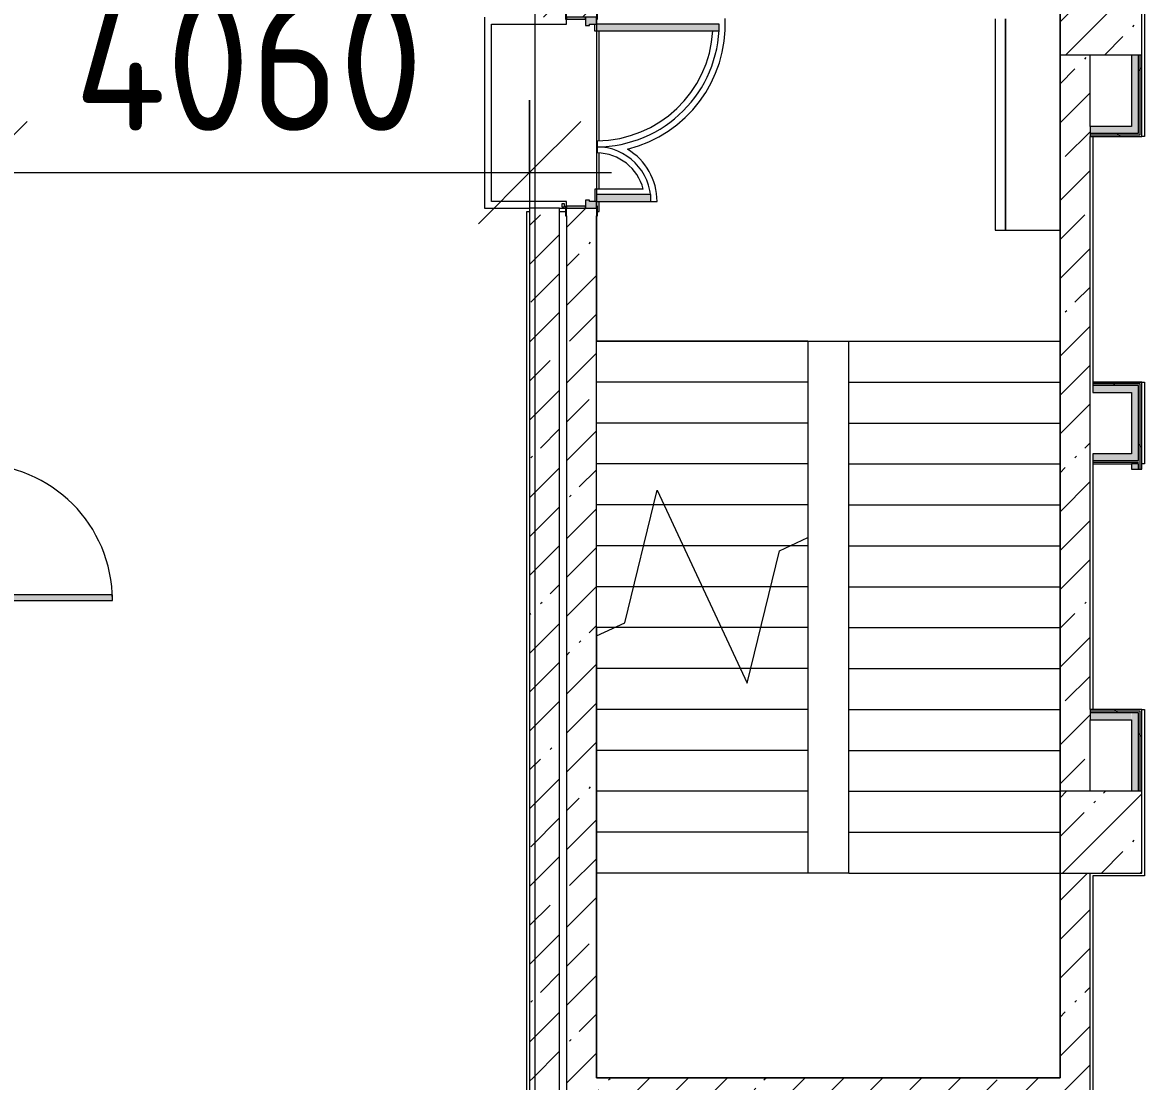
# Model space of a CAD drawing. Header units: millimetres. Extents: x 81368 to 286493, y -8553 to 29000.
# Drawn here: x 194033 to 202263, y 15172 to 22937 of the extents above; entities that cross this region are included whole.
import ezdxf

# ---------------------------------------------------------------- set-up
doc = ezdxf.new("R2010")
doc.units = ezdxf.units.MM
for name, color, linetype, lineweight in [('A-ANNO-DIMS', 7, 'Continuous', 9), ('A-ANNO-DIMS-500', 7, 'Continuous', 9), ('A-WALL', 7, 'Continuous', 9), ('A-WALL-6', 7, 'Continuous', 5), ('I-WALL-6', 7, 'Continuous', 5), ('S-COLS-1', 7, 'Continuous', 5), ('S-STRS-1', 7, 'Continuous', 5), ('S-STRS-MBND-1', 7, 'Continuous', 5), ('Оси', 7, 'Continuous', 9)]:
    doc.layers.add(name, color=color, linetype=linetype, lineweight=lineweight)
for name, color, linetype, lineweight, true_color in [('A-DOOR-5', 7, 'Continuous', 5, 0xe2e2e2), ('A-DOOR-6', 7, 'Continuous', 5, 0xaaaaaa), ('A-DOOR-FRAM-4', 7, 'Continuous', 5, 0xe2e2e2), ('A-DOOR-FRAM-5', 7, 'Continuous', 5, 0xaaaaaa), ('A-FLOR-3', 7, 'Continuous', 5, 0xaaaaaa), ('I-WALL-4', 7, 'Continuous', 5, 0xe7e7e7)]:
    doc.layers.add(name, color=color, linetype=linetype, lineweight=lineweight, true_color=true_color)
doc.styles.add('ISOCPEUR_2', font='isocpeur.ttf', dxfattribs={"width": 0.9, "height": 1000})
doc.dimstyles.new('ISO-2_0_0_9К_Средний_округл2_2', dxfattribs={"dimscale": 304.8, "dimtxt": 995.981176, "dimasz": 2.46063, "dimexe": 1.968504, "dimexo": 0, "dimgap": 0, "dimtad": 1, "dimdec": 0, "dimrnd": 10, "dimzin": 0, "dimdsep": 46, "dimtxsty": 'ISOCPEUR_2', "dimblk1": 'OBLIQUE', "dimblk2": 'OBLIQUE', "dimsah": 1, "dimcen": 0.09, "dimdle": 1.968504, "dimazin": 0, "dimtfac": 1, "dimtdec": 4, "dimtix": 1, "dimtmove": 0, "dimatfit": 3, "dimfxl": 1, "dimtvp": 1, "dimtolj": 1, "dimtzin": 0, "dimarcsym": 2})
pattern_1 = [(45, (159482.88, 0), (-285.123, 285.123), []), (45, (159768, 0), (-285.123, 285.123), [504.031, -100.806, 16.764, -84.042])]
pattern_2 = [(45, (159482.9, 0), (-530.33, 530.33), []), (135, (159482.9, 0), (-530.33, -530.33), [])]

# ---------------------------------------------------------------- blocks, each defined once
blk = doc.blocks.new('BSC_Колонна _Прямоугольная - 600х600-V65-1_2_3_птичка')
at = {"layer": 'S-COLS-1'}
h = blk.add_hatch(dxfattribs=at)
h.set_pattern_fill('FP_113', color=256, style=0, pattern_type=2)
h.set_pattern_definition([(45, (-42460, -17000), (-285.123, 285.123), []), (45, (-42174.88, -17000), (-285.123, 285.123), [504.031, -100.806, 16.764, -84.042])])
h.paths.add_polyline_path([(-60, -300), (300, -300), (300, 300), (-300, 300), (-300, -300)])
for p, q in [((300, 300), (-300, 300)), ((-300, 300), (-300, -300)), ((300, -300), (300, 300)), ((-300, -300), (300, -300))]:
    blk.add_line(p, q, dxfattribs=at)
blk = doc.blocks.new('BSC_Колонна _Прямоугольная - 600х600-V66-1_2_3_птичка')
at = {"layer": 'S-COLS-1'}
h = blk.add_hatch(dxfattribs=at)
h.set_pattern_fill('FP_114', color=256, style=0, pattern_type=2)
h.set_pattern_definition([(45, (-42460, -23000), (-285.123, 285.123), []), (45, (-42174.88, -23000), (-285.123, 285.123), [504.031, -100.806, 16.764, -84.042])])
h.paths.add_polyline_path([(300, -300), (300, 300), (-300, 300), (-300, -300), (172.1, -300)])
for p, q in [((300, 300), (-300, 300)), ((-300, 300), (-300, -300)), ((300, -300), (300, 300)), ((-300, -300), (300, -300))]:
    blk.add_line(p, q, dxfattribs=at)
blk = doc.blocks.new('110_Дверь_СКБ_2Ст - Д-1 Лестничная клетка EIS60-V112-1_2_3_птичка')
at = {"layer": 'A-DOOR-5'}
for points in [[(-587.5, 264.2), (-587.5, 1010), (-637.5, 1010), (-637.5, 110), (-587.5, 110)], [(662.5, 264.2), (662.5, 510), (612.5, 510), (612.5, 110), (662.5, 110)], [(712.5, -110), (712.5, 30), (697.5, 30), (697.5, -110)]]:
    blk.add_hatch(color=256, dxfattribs=at).paths.add_polyline_path(points)
h = blk.add_hatch(color=256, dxfattribs=at)
h.paths.add_polyline_path([(712.5, 98.9), (712.5, 110), (662.5, 110), (662.5, 60), (652.5, 60), (652.5, 30), (712.5, 30)])
h.paths.add_polyline_path([(-627.5, 50), (-627.5, 60), (-637.5, 60), (-637.5, 110), (-687.5, 110), (-687.5, 30), (-627.5, 30)])
at = {"layer": 'A-DOOR-FRAM-4'}
for points in [[(-672.5, 118), (-742.5, 118), (-742.5, 110), (-672.5, 110)], [(767.5, 110), (767.5, 118), (697.5, 118), (697.5, 110), (712.5, 110)], [(-672.5, 30), (-687.5, 30), (-687.5, -110), (-672.5, -110)], [(-672.5, -118), (-672.5, -110), (-742.5, -110), (-742.5, -118), (-686.8, -118)], [(767.5, -110), (697.5, -110), (697.5, -118), (767.5, -118)]]:
    blk.add_hatch(color=256, dxfattribs=at).paths.add_polyline_path(points)
at = {"layer": 'A-DOOR-6'}
for p, q in [((-637.5, 1010), (-637.5, 110)), ((-587.5, 1010), (-637.5, 1010)), ((-587.5, 110), (-587.5, 1010)), ((662.5, 510), (612.5, 510)), ((612.5, 510), (612.5, 110)), ((662.5, 110), (662.5, 510)), ((-637.5, 110), (-587.5, 110)), ((612.5, 110), (662.5, 110))]:
    blk.add_line(p, q, dxfattribs=at)
for centre, radius, start, end in [((-637.5, 110), 900, 0, 90), ((662.5, 110), 400, 90, 180)]:
    blk.add_arc(centre, radius, start, end, dxfattribs=at)
at = {"layer": 'A-DOOR-FRAM-5'}
for p, q in [((-672.5, 118), (-742.5, 118)), ((-742.5, 118), (-742.5, 110)), ((-742.5, 110), (-672.5, 110)), ((-637.5, 110), (-687.5, 110)), ((-687.5, 110), (-687.5, 30)), ((-672.5, 110), (-672.5, 118)), ((-637.5, 60), (-637.5, 110)), ((662.5, 110), (662.5, 60)), ((712.5, 110), (662.5, 110)), ((767.5, 118), (697.5, 118)), ((697.5, 118), (697.5, 110)), ((697.5, 110), (767.5, 110)), ((712.5, 30), (712.5, 110)), ((767.5, 110), (767.5, 118)), ((-687.5, 30), (-627.5, 30)), ((-672.5, 30), (-687.5, 30)), ((-687.5, 30), (-687.5, -110)), ((-672.5, -110), (-672.5, 30)), ((-627.5, 60), (-637.5, 60)), ((-627.5, 30), (-627.5, 60)), ((662.5, 60), (652.5, 60)), ((652.5, 60), (652.5, 30)), ((652.5, 30), (712.5, 30)), ((712.5, 30), (697.5, 30)), ((697.5, 30), (697.5, -110)), ((712.5, -110), (712.5, 30)), ((-672.5, -110), (-742.5, -110)), ((-742.5, -110), (-742.5, -118)), ((-742.5, -118), (-672.5, -118)), ((-687.5, -110), (-672.5, -110)), ((-672.5, -118), (-672.5, -110)), ((697.5, -110), (712.5, -110)), ((767.5, -110), (697.5, -110)), ((697.5, -110), (697.5, -118)), ((697.5, -118), (767.5, -118)), ((767.5, -118), (767.5, -110))]:
    blk.add_line(p, q, dxfattribs=at)
blk = doc.blocks.new('110_Дверь_СКБ_1Ст_Внутренняя1 - Д-4к_п__1100x2100h_Артистические EI30-23988509-1_2_3_птичка')
at = {"layer": 'A-DOOR-5'}
h = blk.add_hatch(color=256, dxfattribs=at)
h.paths.add_polyline_path([(537.5, 20), (537.5, 100), (512.5, 100), (512.5, 60), (502.5, 60), (502.5, 20), (522.5, 20)])
h.paths.add_polyline_path([(-477.5, 60), (-487.5, 60), (-487.5, 100), (-512.5, 100), (-512.5, 20), (-477.5, 20), (-477.5, 44)])
at = {"layer": 'A-DOOR-6'}
h = blk.add_hatch(dxfattribs=at)
h.set_pattern_fill('FP_27', color=256, style=0, pattern_type=2)
h.set_pattern_definition([(135, (1751.41, 164.685), (-14.14214, -14.14214), []), (225, (1751.41, 164.685), (14.14214, -14.14214), [])])
h.paths.add_polyline_path([(562.5, 100), (537.5, 100), (537.5, -100), (562.5, -100), (562.5, -72.6)])
at = {"layer": 'A-DOOR-FRAM-4'}
for points in [[(512.5, 156.8), (512.5, 1100), (472.5, 1100), (472.5, 100), (512.5, 100), (512.5, 120)], [(-497.5, 100), (-497.5, 108), (-567.5, 108), (-567.5, 100), (-512.5, 100)], [(592.5, 108), (522.5, 108), (522.5, 100), (592.5, 100)], [(-497.5, -72.6), (-497.5, 20), (-512.5, 20), (-512.5, -100), (-497.5, -100)], [(537.5, -100), (537.5, 20), (522.5, 20), (522.5, -100)], [(-497.5, -108), (-497.5, -100), (-567.5, -100), (-567.5, -108), (-512.5, -108)], [(592.5, -100), (522.5, -100), (522.5, -108), (592.5, -108)]]:
    blk.add_hatch(color=256, dxfattribs=at).paths.add_polyline_path(points)
at = {"layer": 'A-DOOR-FRAM-5'}
h = blk.add_hatch(dxfattribs=at)
h.set_pattern_fill('FP_28', color=256, style=0, pattern_type=2)
h.set_pattern_definition([(45, (-371.384, 164.685), (-14.1421, 14.1421), []), (135, (-371.384, 164.685), (-14.1421, -14.1421), [])])
h.paths.add_polyline_path([(-512.5, -100), (-512.5, 100), (-537.5, 100), (-537.5, -100)])
at = {"layer": 'A-DOOR-6'}
for p, q in [((512.5, 1100), (472.5, 1100)), ((472.5, 1100), (472.5, 100)), ((512.5, 100), (512.5, 1100)), ((472.5, 100), (512.5, 100))]:
    blk.add_line(p, q, dxfattribs=at)
blk.add_arc((512.5, 100), 1000, 90, 180, dxfattribs=at)
at = {"layer": 'A-DOOR-FRAM-5'}
for p, q in [((-497.5, 108), (-567.5, 108)), ((-567.5, 108), (-567.5, 100)), ((-567.5, 100), (-497.5, 100)), ((-512.5, 100), (-537.5, 100)), ((-537.5, 100), (-537.5, -100)), ((-487.5, 100), (-512.5, 100)), ((-512.5, 100), (-512.5, 20)), ((-512.5, -100), (-512.5, 100)), ((-497.5, 100), (-512.5, 100)), ((-512.5, 100), (-512.5, 99)), ((-512.5, 99), (-497.5, 99)), ((-497.5, 100), (-497.5, 108)), ((-497.5, 99), (-497.5, 100)), ((-487.5, 60), (-487.5, 100)), ((512.5, 100), (512.5, 60)), ((537.5, 100), (512.5, 100)), ((592.5, 108), (522.5, 108)), ((522.5, 108), (522.5, 100)), ((537.5, 100), (522.5, 100)), ((522.5, 100), (522.5, 99)), ((522.5, 100), (592.5, 100)), ((522.5, 99), (537.5, 99)), ((537.5, 20), (537.5, 100)), ((562.5, 100), (537.5, 100)), ((537.5, 100), (537.5, -100)), ((537.5, 99), (537.5, 100)), ((562.5, -100), (562.5, 100)), ((592.5, 100), (592.5, 108)), ((-512.5, 20), (-477.5, 20)), ((-497.5, 20), (-512.5, 20)), ((-512.5, 20), (-512.5, -100)), ((-497.5, -100), (-497.5, 20)), ((-477.5, 60), (-487.5, 60)), ((-477.5, 20), (-477.5, 60)), ((512.5, 60), (502.5, 60)), ((502.5, 60), (502.5, 20)), ((502.5, 20), (537.5, 20)), ((537.5, 20), (522.5, 20)), ((522.5, 20), (522.5, -100)), ((537.5, -100), (537.5, 20)), ((-497.5, -100), (-567.5, -100)), ((-567.5, -100), (-567.5, -108)), ((-567.5, -108), (-497.5, -108)), ((-537.5, -100), (-512.5, -100)), ((-512.5, -100), (-497.5, -100)), ((-497.5, -108), (-497.5, -100)), ((522.5, -100), (537.5, -100)), ((592.5, -100), (522.5, -100)), ((522.5, -100), (522.5, -108)), ((522.5, -108), (592.5, -108)), ((537.5, -100), (562.5, -100)), ((592.5, -108), (592.5, -100))]:
    blk.add_line(p, q, dxfattribs=at)
blk = doc.blocks.new('Зашивка приборов отопления6 - Зашивка приборов отопления-33276534-1_2_3_птичка')
at = {"layer": 'A-WALL-6'}
for p, q in [((75235, 535), (73684.6, 535)), ((73684.6, 535), (73684.6, 460)), ((73684.6, 460), (73684.6, 60)), ((73684.6, 460), (75235, 460)), ((75235, 460), (73685, 460)), ((73685, 460), (73685, 60))]:
    blk.add_line(p, q, dxfattribs=at)
blk = doc.blocks.new('DIMBLOCK70-1_2_3_птичка')
at = {"layer": 'A-ANNO-DIMS-500'}
for p, q in [((193692.9, 22366.8), (193692.9, 21236.4)), ((193692.9, 21836.4), (193692.9, 22366.8)), ((197752.9, 22366.8), (197752.9, 21236.4)), ((197752.9, 21836.4), (197752.9, 22366.8)), ((193092.9, 21836.4), (198352.9, 21836.4))]:
    blk.add_line(p, q, dxfattribs=at)
at = {"layer": 'A-ANNO-DIMS-500', "lineweight": 20}
for p, q in [((193692.9, 21836.4), (194067.9, 22211.4)), ((197752.9, 21836.4), (198127.9, 22211.4)), ((193692.9, 21836.4), (193317.9, 21461.4)), ((197752.9, 21836.4), (197377.9, 21461.4))]:
    blk.add_line(p, q, dxfattribs=at)
at = {"layer": 'A-ANNO-DIMS-500', "color": 0, "insert": (194410.9, 23142.9), "char_height": 1000, "width": 3148.833, "attachment_point": 1, "line_spacing_factor": 1.149209, "style": 'ISOCPEUR_2'}
blk.add_mtext('4060', dxfattribs=at)
blk = doc.blocks.new('_Oblique')
at = {"color": 0, "linetype": 'ByBlock', "lineweight": -2}
blk.add_line((-0.5, -0.5), (0.5, 0.5), dxfattribs=at)

msp = doc.modelspace()

# ---------------------------------------------------------------- hatches: boundary and pattern name
at = {"layer": 'I-WALL-4'}
for points in [[(202217.9, 22125), (202217.9, 22700), (202167.9, 22700), (202167.9, 22125)], [(201882.9, 22125), (202167.9, 22125), (202167.9, 22175), (201862.9, 22175), (201862.9, 22125)], [(201883.9, 20225), (202167.9, 20225), (202167.9, 20275), (201883.9, 20275)], [(202167.9, 19725), (202167.9, 19775), (201883.9, 19775), (201883.9, 19725)], [(202167.9, 17825), (202163.1, 17875), (201862.9, 17875), (201862.9, 17825)], [(202167.9, 17300), (202217.9, 17300), (202217.9, 17875), (202167.9, 17875), (202167.9, 17825)]]:
    msp.add_hatch(color=256, dxfattribs=at).paths.add_polyline_path(points)
h = msp.add_hatch(color=256, dxfattribs=at)
h.paths.add_polyline_path([(202167.9, 19662.5), (202217.9, 19662.5), (202217.9, 19700), (202167.9, 19700)])
h.paths.add_polyline_path([(202217.9, 19725), (202217.9, 20275), (202167.9, 20275), (202167.9, 19725), (202208.6, 19725)])
at = {"layer": 'I-WALL-6'}
h = msp.add_hatch(dxfattribs=at)
h.set_pattern_fill('FP_69', color=256, style=0, pattern_type=2)
h.set_pattern_definition(pattern_1)
h.paths.add_polyline_path([(197972.9, 15200), (197972.9, 21575.3), (197752.9, 21575.3), (197752.9, 15200)])
h.paths.add_polyline_path([(197972.9, 22975.3), (197972.9, 23400), (197752.9, 23400), (197752.9, 22975.3)])
h = msp.add_hatch(dxfattribs=at)
h.set_pattern_fill('FP_69', color=256, style=0, pattern_type=2)
h.set_pattern_definition(pattern_1)
h.paths.add_polyline_path([(198242.9, 10450), (198240.8, 12125), (198022.9, 12125), (198022.9, 10450)])
h.paths.add_polyline_path([(198022.9, 13525), (198242.9, 13525), (198242.9, 21575.3), (198022.9, 21575.3), (198022.9, 15593.2)])
h.paths.add_polyline_path([(198242.9, 22975.3), (198242.9, 23420.3), (198022.9, 23420.3), (198022.9, 22975.3), (198192.9, 22975.3)])
h = msp.add_hatch(dxfattribs=at)
h.set_pattern_fill('FP_69', color=256, style=0, pattern_type=2)
h.set_pattern_definition(pattern_1)
h.paths.add_polyline_path([(201862.9, 17300), (201862.9, 22700), (201642.9, 22700), (201642.9, 17300)])
h = msp.add_hatch(dxfattribs=at)
h.set_pattern_fill('FP_187', color=256, style=0, pattern_type=2)
h.set_pattern_definition(pattern_2)
h.paths.add_polyline_path([(202230.4, 22112.5), (202230.4, 22700), (202217.9, 22700), (202217.9, 22112.5)])
h = msp.add_hatch(dxfattribs=at)
h.set_pattern_fill('FP_187', color=256, style=0, pattern_type=2)
h.set_pattern_definition(pattern_2)
h.paths.add_polyline_path([(202242.9, 22100), (202242.9, 22700), (202230.4, 22700), (202230.4, 22100)])
h = msp.add_hatch(dxfattribs=at)
h.set_pattern_fill('FP_187', color=256, style=0, pattern_type=2)
h.set_pattern_definition(pattern_2)
h.paths.add_polyline_path([(202217.6, 22112.5), (202217.9, 22112.5), (202217.9, 22125), (201862.9, 22125), (201862.9, 22112.5), (202167.9, 22112.5)])
h = msp.add_hatch(dxfattribs=at)
h.set_pattern_fill('FP_187', color=256, style=0, pattern_type=2)
h.set_pattern_definition(pattern_2)
h.paths.add_polyline_path([(201882.9, 22100), (202230.4, 22100), (202230.4, 22112.5), (201862.9, 22112.5), (201862.9, 22100)])
h = msp.add_hatch(dxfattribs=at)
h.set_pattern_fill('FP_187', color=256, style=0, pattern_type=2)
h.set_pattern_definition(pattern_2)
h.paths.add_polyline_path([(202230.4, 20287.5), (202230.4, 20300), (201883.9, 20300), (201883.9, 20287.5), (202217.9, 20287.5)])
h = msp.add_hatch(dxfattribs=at)
h.set_pattern_fill('FP_187', color=256, style=0, pattern_type=2)
h.set_pattern_definition(pattern_2)
h.paths.add_polyline_path([(202206.7, 20275), (202217.9, 20280.1), (202217.9, 20287.5), (201883.9, 20287.5), (201883.9, 20275), (202167.9, 20275)])
h = msp.add_hatch(dxfattribs=at)
h.set_pattern_fill('FP_187', color=256, style=0, pattern_type=2)
h.set_pattern_definition(pattern_2)
h.paths.add_polyline_path([(202230.4, 19662.5), (202230.4, 20287.5), (202217.9, 20287.5), (202217.9, 19662.5)])
h = msp.add_hatch(dxfattribs=at)
h.set_pattern_fill('FP_187', color=256, style=0, pattern_type=2)
h.set_pattern_definition(pattern_2)
h.paths.add_polyline_path([(202242.9, 19662.5), (202242.9, 20300), (202230.4, 20300), (202230.4, 19662.5)])
h = msp.add_hatch(dxfattribs=at)
h.set_pattern_fill('FP_187', color=256, style=0, pattern_type=2)
h.set_pattern_definition(pattern_2)
h.paths.add_polyline_path([(202230.4, 17887.5), (202230.4, 17900), (201862.9, 17900), (201862.9, 17887.5), (202217.9, 17887.5)])
h = msp.add_hatch(dxfattribs=at)
h.set_pattern_fill('FP_187', color=256, style=0, pattern_type=2)
h.set_pattern_definition(pattern_2)
h.paths.add_polyline_path([(202217.9, 17875), (202217.6, 17887.5), (201862.9, 17887.5), (201862.9, 17875), (202167.9, 17875)])
h = msp.add_hatch(dxfattribs=at)
h.set_pattern_fill('FP_187', color=256, style=0, pattern_type=2)
h.set_pattern_definition(pattern_2)
h.paths.add_polyline_path([(202230.4, 17300), (202230.4, 17887.5), (202217.9, 17887.5), (202217.9, 17300)])
h = msp.add_hatch(dxfattribs=at)
h.set_pattern_fill('FP_187', color=256, style=0, pattern_type=2)
h.set_pattern_definition(pattern_2)
h.paths.add_polyline_path([(202230.4, 17300), (202242.9, 17300), (202242.9, 17900), (202230.4, 17900), (202230.4, 17825)])
h = msp.add_hatch(dxfattribs=at)
h.set_pattern_fill('FP_69', color=256, style=0, pattern_type=2)
h.set_pattern_definition(pattern_1)
h.paths.add_polyline_path([(201642.9, 15200), (201862.9, 15200), (201862.9, 16700), (201642.9, 16700), (201642.9, 15593.2)])
h = msp.add_hatch(dxfattribs=at)
h.set_pattern_fill('FP_69', color=256, style=0, pattern_type=2)
h.set_pattern_definition(pattern_1)
h.paths.add_polyline_path([(197919, 11200), (197972.9, 11200), (197972.9, 12125), (197752.9, 12125), (197752.9, 11200)])
h.paths.add_polyline_path([(197972.9, 13525), (197972.9, 15200), (197752.9, 15200), (197752.9, 13525), (197832.9, 13525)])
h = msp.add_hatch(dxfattribs=at)
h.set_pattern_fill('FP_69', color=256, style=0, pattern_type=2)
h.set_pattern_definition(pattern_1)
h.paths.add_polyline_path([(198242.9, 14980), (201862.9, 14980), (201862.9, 15200), (198242.9, 15200)])

# ---------------------------------------------------------------- linework, layer by layer
at = {"layer": 'A-FLOR-3'}
for p, q in [((202262.9, 23320), (202262.9, 22100)), ((197422.9, 22975.3), (197422.9, 21575.3)), ((197472.9, 21625.3), (197472.9, 22925.3)), ((197472.9, 22925.3), (198022.9, 22925.3)), ((198022.9, 22925.3), (198022.9, 22960.3)), ((198228.8, 22925.3), (198228.8, 22875.3)), ((198228.8, 22875.3), (198242.9, 22875.3)), ((198242.9, 22875.3), (198242.9, 21715.3)), ((198262.9, 22071.2), (198262.9, 22875.3)), ((198248.8, 22070.3), (198248.8, 21980.2)), ((201882.9, 22100), (201882.9, 20300.5)), ((202262.9, 22100), (202242.9, 22100)), ((198262.9, 21715.3), (198262.9, 21978.7)), ((198586.3, 21715.3), (198231.8, 21715.3)), ((198231.8, 21715.3), (198231.8, 21625.3)), ((197422.9, 21575.3), (197752.9, 21575.3)), ((198022.9, 21625.3), (197472.9, 21625.3)), ((197972.9, 21575.3), (198014.9, 21575.3)), ((198022.9, 21590.3), (198022.9, 21625.3)), ((198262.9, 21550.3), (198262.9, 21625.3)), ((198642.9, 21625.3), (198687.9, 21625.3)), ((197732.9, 13475), (197732.9, 21550.3)), ((197732.9, 21550.3), (197753.7, 21550.3)), ((197972.9, 21550.3), (198014.9, 21550.3)), ((198250.9, 21550.3), (198262.9, 21550.3)), ((201882.9, 20300.5), (202262.9, 20300.5)), ((202262.9, 20300.5), (202262.9, 19700.5)), ((201882.9, 19700.5), (201882.9, 17900)), ((202262.9, 19700.5), (202242.1, 19700.5)), ((202242.9, 17900), (202262.9, 17900)), ((202262.9, 17900), (202262.9, 16680)), ((202262.9, 16680), (201882.9, 16680)), ((201882.9, 16680), (201882.9, 15102.5))]:
    msp.add_line(p, q, dxfattribs=at)
for centre, radius, start, end in [((198242.9, 22925.3), 945, 283.90489, 2.42594), ((198242.9, 22925.3), 855, 270.39464, 356.64746), ((198242.9, 21625.3), 355, 14.68597, 89.0495), ((198242.9, 21625.3), 445, 0, 59.31464)]:
    msp.add_arc(centre, radius, start, end, dxfattribs=at)
at = {"layer": 'A-WALL'}
for p, q in [((202217.9, 22125), (202217.9, 22700)), ((202230.4, 22112.5), (202230.4, 22700)), ((201862.9, 22175), (201862.9, 22100)), ((201862.9, 22125), (202217.9, 22125)), ((201862.9, 22112.5), (202230.4, 22112.5)), ((202230.4, 20287.5), (201883.9, 20287.5)), ((202217.9, 20275), (201883.9, 20275)), ((202217.9, 19725), (202217.9, 20275)), ((202230.4, 19662.5), (202230.4, 20287.5)), ((201883.9, 19725), (202217.9, 19725)), ((201883.9, 19712.5), (202217.9, 19712.5)), ((202217.9, 19700), (202167.9, 19700)), ((202217.9, 19662.5), (202217.9, 19700)), ((201862.9, 17900), (201862.9, 17825)), ((202230.4, 17887.5), (201862.9, 17887.5)), ((202217.9, 17875), (201862.9, 17875)), ((202217.9, 17300), (202217.9, 17875)), ((202230.4, 17300), (202230.4, 17887.5))]:
    msp.add_line(p, q, dxfattribs=at)
at = {"layer": 'A-WALL-6'}
for p, q in [((198007.9, 21606.3), (197987.9, 21606.3)), ((197987.9, 21606.3), (197987.9, 21586.3)), ((197987.9, 21586.3), (198007.9, 21586.3)), ((198007.9, 21586.3), (198007.9, 21606.3))]:
    msp.add_line(p, q, dxfattribs=at)
at = {"layer": 'I-WALL-6'}
for p, q in [((201642.9, 22700), (201642.9, 17300)), ((201862.9, 22175), (201862.9, 22700)), ((202167.9, 22700), (202167.9, 22175)), ((202242.9, 22100), (202242.9, 22700)), ((202167.9, 22175), (201862.9, 22175)), ((201862.9, 17900), (201862.9, 22100)), ((201862.9, 22100), (202242.9, 22100)), ((197972.9, 21575.3), (197752.9, 21575.3)), ((197752.9, 21575.3), (197752.9, 13580)), ((197972.9, 13580), (197972.9, 21575.3)), ((198022.9, 21520.3), (198022.9, 13525)), ((198242.9, 15200), (198242.9, 21520.3)), ((202242.9, 20300), (201883.9, 20300)), ((201883.9, 20300), (201883.9, 20225)), ((202242.9, 19662.5), (202242.9, 20300)), ((201883.9, 20225), (202167.9, 20225)), ((202167.9, 20225), (202167.9, 19775)), ((202167.9, 19775), (201883.9, 19775)), ((201883.9, 19775), (201883.9, 19700)), ((201883.9, 19700), (202167.9, 19700)), ((202167.9, 19700), (202167.9, 19662.5)), ((202167.9, 19662.5), (202242.9, 19662.5)), ((202242.9, 17900), (201862.9, 17900)), ((202242.9, 17300), (202242.9, 17900)), ((201862.9, 17300), (201862.9, 17825)), ((201862.9, 17825), (202167.9, 17825)), ((202167.9, 17825), (202167.9, 17300)), ((201642.9, 16700), (201642.9, 15200)), ((201862.9, 12300), (201862.9, 16700)), ((201642.9, 15200), (198242.9, 15200))]:
    msp.add_line(p, q, dxfattribs=at)
at = {"layer": 'S-STRS-1'}
for p, q in [((199792.9, 20600), (198242.9, 20600)), ((199792.9, 20600), (198242.9, 20600)), ((199792.9, 20600), (199792.9, 20300)), ((199792.9, 20300), (198242.9, 20300)), ((199792.9, 20300), (198242.9, 20300)), ((199792.9, 20300), (199792.9, 20000)), ((199792.9, 20000), (198242.9, 20000)), ((199792.9, 20000), (198242.9, 20000)), ((199792.9, 20000), (199792.9, 19700)), ((199792.9, 19700), (198242.9, 19700)), ((199792.9, 19700), (198242.9, 19700)), ((199792.9, 19700), (199792.9, 19400)), ((198661.4, 19400), (198242.9, 19400)), ((198661.4, 19400), (198242.9, 19400)), ((199792.9, 19400), (198738.1, 19400)), ((199792.9, 19400), (198738.1, 19400)), ((199792.9, 19400), (199792.9, 19161.4)), ((198588.5, 19100), (198242.9, 19100)), ((198588.5, 19100), (198242.9, 19100)), ((199661.2, 19100), (198878, 19100)), ((199661.2, 19100), (198878, 19100)), ((198515.6, 18800), (198242.9, 18800)), ((198515.6, 18800), (198242.9, 18800)), ((199520.1, 18800), (199017.9, 18800)), ((199520.1, 18800), (199017.9, 18800)), ((198242.9, 18500), (198242.9, 18438.6)), ((198374.5, 18500), (198242.9, 18500)), ((198374.5, 18500), (198242.9, 18500)), ((199447.2, 18500), (199157.8, 18500)), ((199447.2, 18500), (199157.8, 18500)), ((199374.3, 18200), (199297.7, 18200)), ((199374.3, 18200), (199297.7, 18200))]:
    msp.add_line(p, q, dxfattribs=at)
at = {"layer": 'S-STRS-MBND-1'}
for p, q in [((198242.9, 23400), (198242.9, 20600)), ((201642.9, 20600), (201642.9, 23400)), ((198242.9, 20600), (200092.9, 20600)), ((200092.9, 20600), (201642.9, 20600)), ((200092.9, 16700), (200092.9, 20600)), ((200092.9, 20600), (201642.9, 20600)), ((201642.9, 16700), (201642.9, 20600)), ((200092.9, 20300), (201642.9, 20300)), ((200092.9, 20300), (201642.9, 20300)), ((200092.9, 20000), (201642.9, 20000)), ((200092.9, 20000), (201642.9, 20000)), ((200092.9, 19700), (201642.9, 19700)), ((200092.9, 19700), (201642.9, 19700)), ((198451.4, 18535.9), (198687.7, 19508.1)), ((198687.7, 19508.1), (199348, 18091.9)), ((198738.1, 19400), (198661.4, 19400)), ((198738.1, 19400), (198661.4, 19400)), ((200092.9, 19400), (201642.9, 19400)), ((200092.9, 19400), (201642.9, 19400)), ((198878, 19100), (198588.5, 19100)), ((198878, 19100), (198588.5, 19100)), ((199584.3, 19064.1), (199792.9, 19161.4)), ((199792.9, 19100), (199661.2, 19100)), ((199792.9, 19100), (199661.2, 19100)), ((199792.9, 19161.4), (199792.9, 16700)), ((200092.9, 19100), (201642.9, 19100)), ((200092.9, 19100), (201642.9, 19100)), ((199348, 18091.9), (199584.3, 19064.1)), ((199017.9, 18800), (198515.6, 18800)), ((199017.9, 18800), (198515.6, 18800)), ((199792.9, 18800), (199520.1, 18800)), ((199792.9, 18800), (199520.1, 18800)), ((200092.9, 18800), (201642.9, 18800)), ((200092.9, 18800), (201642.9, 18800)), ((198242.9, 18438.6), (198451.4, 18535.9)), ((198242.9, 18438.6), (198242.9, 16700)), ((199157.8, 18500), (198374.5, 18500)), ((199157.8, 18500), (198374.5, 18500)), ((199792.9, 18500), (199447.2, 18500)), ((199792.9, 18500), (199447.2, 18500)), ((200092.9, 18500), (201642.9, 18500)), ((200092.9, 18500), (201642.9, 18500)), ((199297.7, 18200), (198242.9, 18200)), ((199297.7, 18200), (198242.9, 18200)), ((199792.9, 18200), (199374.3, 18200)), ((199792.9, 18200), (199374.3, 18200)), ((200092.9, 18200), (201642.9, 18200)), ((200092.9, 18200), (201642.9, 18200)), ((199792.9, 17900), (198242.9, 17900)), ((199792.9, 17900), (198242.9, 17900)), ((200092.9, 17900), (201642.9, 17900)), ((200092.9, 17900), (201642.9, 17900)), ((199792.9, 17600), (198242.9, 17600)), ((199792.9, 17600), (198242.9, 17600)), ((200092.9, 17600), (201642.9, 17600)), ((200092.9, 17600), (201642.9, 17600)), ((199792.9, 17300), (198242.9, 17300)), ((199792.9, 17300), (198242.9, 17300)), ((200092.9, 17300), (201642.9, 17300)), ((200092.9, 17300), (201642.9, 17300)), ((199792.9, 17000), (198242.9, 17000)), ((199792.9, 17000), (198242.9, 17000)), ((200092.9, 17000), (201642.9, 17000)), ((200092.9, 17000), (201642.9, 17000)), ((198242.9, 16700), (198242.9, 15200)), ((199792.9, 16700), (198242.9, 16700)), ((199792.9, 16700), (198242.9, 16700)), ((200092.9, 16700), (199792.9, 16700)), ((200092.9, 16700), (201642.9, 16700)), ((200092.9, 16700), (201642.9, 16700)), ((201642.9, 15200), (201642.9, 16700)), ((198242.9, 15200), (201642.9, 15200))]:
    msp.add_line(p, q, dxfattribs=at)
at = {"layer": 'Оси'}
msp.add_line((197792.9, 11299.7), (197792.9, 23799.7), dxfattribs=at)

# ---------------------------------------------------------------- block references
at = {"layer": 'A-DOOR-6', "rotation": 269.9999999999999}
for name, p in [('110_Дверь_СКБ_2Ст - Д-1 Лестничная клетка EIS60-V112-1_2_3_птичка', (198132.9, 22287.8)), ('110_Дверь_СКБ_1Ст_Внутренняя1 - Д-4к_п__1100x2100h_Артистические EI30-23988509-1_2_3_птичка', (193592.9, 19212.5))]:
    msp.add_blockref(name, p, dxfattribs=at)
at = {"layer": 'A-WALL-6', "rotation": 89.9999999999998}
msp.add_blockref('Зашивка приборов отопления6 - Зашивка приборов отопления-33276534-1_2_3_птичка', (201702.9, -52270), dxfattribs=at)
at = {"layer": 'S-COLS-1'}
for name, p in [('BSC_Колонна _Прямоугольная - 600х600-V66-1_2_3_птичка', (201942.9, 23000)), ('BSC_Колонна _Прямоугольная - 600х600-V65-1_2_3_птичка', (201942.9, 17000))]:
    msp.add_blockref(name, p, dxfattribs=at)

# ---------------------------------------------------------------- dimensions: what is measured, and where the dimension line sits
at = {"layer": 'A-ANNO-DIMS'}
dim = msp.add_linear_dim(base=(197752.9, 21836.4), p1=(193692.9, 22366.8), p2=(197752.9, 22366.8), dimstyle='ISO-2_0_0_9К_Средний_округл2_2', override={"dimpost": '<>', "dimfxl": 4060}, dxfattribs=at)
dim.commit()
dim.dimension.update_dxf_attribs({"geometry": 'DIMBLOCK70-1_2_3_птичка', "text_midpoint": (195722.9, 22336.4)})

doc.saveas('drawing.dxf')
